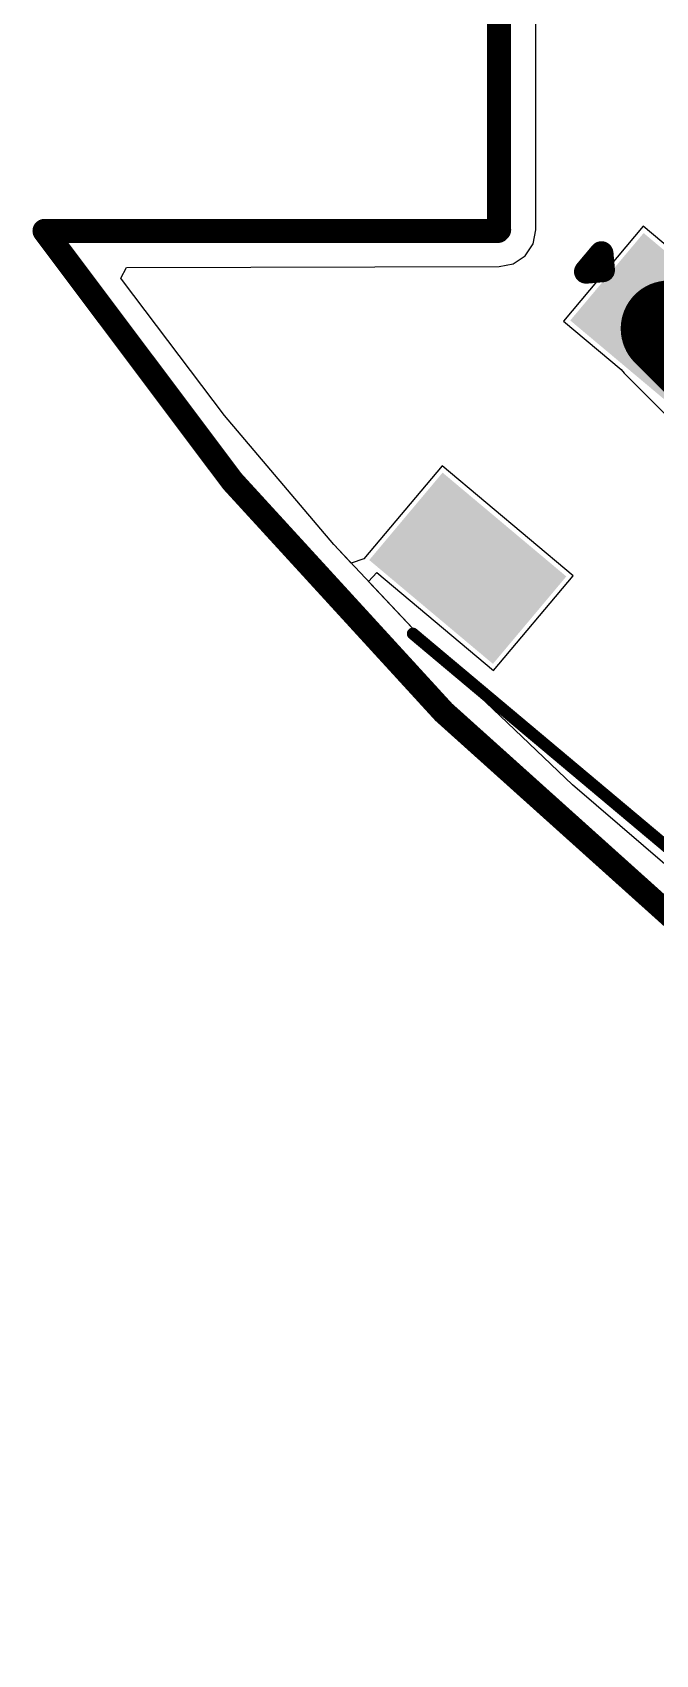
# Model space of a CAD drawing. Header units: inches. Extents: x -5 to 426, y -53 to 116.
# Drawn here: x -0.42 to 6.15, y -53.46 to -36.35 of the extents above; entities that cross this region are included whole.
import ezdxf

# ---------------------------------------------------------------- set-up
doc = ezdxf.new("R2010")
doc.units = ezdxf.units.IN
for name, color, linetype in [('Board Outline', 216, 'Continuous'), ('Bottom Layer', 5, 'Continuous'), ('Top Layer', 1, 'Continuous'), ('Top Overlay', 2, 'Continuous'), ('Top Paste', 8, 'Continuous'), ('Top Solder', 216, 'Continuous')]:
    doc.layers.add(name, color=color, linetype=linetype)

# ---------------------------------------------------------------- blocks, each defined once
blk = doc.blocks.new('WS2812B_XF02_W_25')
at = {"layer": 'Top Layer'}
for points in [[(-3.25, 2.15), (-1.75, 2.15), (-1.75, 1.15), (-3.25, 1.15)], [(3.25, 1.15), (1.75, 1.15), (1.75, 2.15), (3.25, 2.15)], [(-3.25, -1.15), (-1.75, -1.15), (-1.75, -2.15), (-3.25, -2.15)], [(1.75, -1.15), (3.25, -1.15), (3.25, -2.15), (1.75, -2.15)]]:
    blk.add_hatch(color=1, dxfattribs=at).paths.add_polyline_path(points)
at = {"layer": 'Top Paste'}
for points in [[(-3.25, 2.15), (-1.75, 2.15), (-1.75, 1.15), (-3.25, 1.15)], [(3.25, 1.15), (1.75, 1.15), (1.75, 2.15), (3.25, 2.15)], [(-3.25, -1.15), (-1.75, -1.15), (-1.75, -2.15), (-3.25, -2.15)], [(1.75, -1.15), (3.25, -1.15), (3.25, -2.15), (1.75, -2.15)]]:
    blk.add_hatch(color=8, dxfattribs=at).paths.add_polyline_path(points)
at = {"layer": 'Top Solder'}
for points in [[(-3.352, 2.252), (-1.648, 2.252), (-1.648, 1.048), (-3.352, 1.048)], [(3.352, 1.048), (1.648, 1.048), (1.648, 2.252), (3.352, 2.252)], [(-3.352, -1.048), (-1.648, -1.048), (-1.648, -2.252), (-3.352, -2.252)], [(1.648, -1.048), (3.352, -1.048), (3.352, -2.252), (1.648, -2.252)]]:
    blk.add_hatch(color=216, dxfattribs=at).paths.add_polyline_path(points)
at = {"layer": 'Top Overlay'}
for points in [[(-2.5, 2.551, 0.127, 0.127, 0), (2.5, 2.551, 0.127, 0.127, 0)], [(-3.556, 1.803, 0.254, 0.254, 0), (-3.429, 1.676, 0.254, 0.254, 0)], [(-3.556, 1.549, 0.254, 0.254, 0), (-3.556, 1.803, 0.254, 0.254, 0)], [(-3.556, 1.549, 0.254, 0.254, 0), (-3.429, 1.676, 0.254, 0.254, 0)], [(-2.5, -2.551, 0.127, 0.127, 0), (2.5, -2.551, 0.127, 0.127, 0)]]:
    blk.add_lwpolyline(points, format="xyseb", dxfattribs=at)
for points in [[(-2.532, 2.551, 0.0635, 0.0635, 1), (-2.468, 2.551, 0.0635, 0.0635, 1)], [(2.468, 2.551, 0.0635, 0.0635, 1), (2.532, 2.551, 0.0635, 0.0635, 1)], [(-3.619, 1.803, 0.127, 0.127, 1), (-3.493, 1.803, 0.127, 0.127, 1)], [(-3.619, 1.803, 0.127, 0.127, 1), (-3.493, 1.803, 0.127, 0.127, 1)], [(-3.493, 1.676, 0.127, 0.127, 1), (-3.366, 1.676, 0.127, 0.127, 1)], [(-3.493, 1.676, 0.127, 0.127, 1), (-3.366, 1.676, 0.127, 0.127, 1)], [(-3.619, 1.549, 0.127, 0.127, 1), (-3.493, 1.549, 0.127, 0.127, 1)], [(-3.619, 1.549, 0.127, 0.127, 1), (-3.493, 1.549, 0.127, 0.127, 1)], [(-2.532, -2.551, 0.0635, 0.0635, 1), (-2.468, -2.551, 0.0635, 0.0635, 1)], [(2.468, -2.551, 0.0635, 0.0635, 1), (2.532, -2.551, 0.0635, 0.0635, 1)]]:
    blk.add_lwpolyline(points, format="xyseb", close=True, dxfattribs=at)

msp = doc.modelspace()

# ---------------------------------------------------------------- linework, layer by layer
at = {"layer": 'Board Outline'}
for points in [[(49.772, 6.348, 0.254, 0.254, -1.144567), (-0.298, -38.441, 0.254, 0.254, 0)], [(4.499, -38.429, 0.254, 0.254, 0), (4.499, -0.027, 0.254, 0.254, 0)], [(-0.298, -38.441, 0.254, 0.254, 0), (4.487, -38.441, 0.254, 0.254, 0)], [(4.487, -38.441, 0.127, 0.127, 0), (4.499, -38.429, 0.127, 0.127, 0)]]:
    msp.add_lwpolyline(points, format="xyseb", dxfattribs=at)
for points in [[(-0.361, -38.441, 0.127, 0.127, 1), (-0.234, -38.441, 0.127, 0.127, 1)], [(-0.361, -38.441, 0.127, 0.127, 1), (-0.234, -38.441, 0.127, 0.127, 1)], [(4.424, -38.441, 0.127, 0.127, 1), (4.551, -38.441, 0.127, 0.127, 1)], [(4.436, -38.429, 0.127, 0.127, 1), (4.563, -38.429, 0.127, 0.127, 1)], [(4.455, -38.441, 0.0635, 0.0635, 1), (4.519, -38.441, 0.0635, 0.0635, 1)], [(4.467, -38.429, 0.0635, 0.0635, 1), (4.531, -38.429, 0.0635, 0.0635, 1)]]:
    msp.add_lwpolyline(points, format="xyseb", close=True, dxfattribs=at)
at = {"layer": 'Bottom Layer'}
for p, q in [((4.888, -38.429), (4.888, -0.027)), ((4.858, -38.577), (4.873, -38.503)), ((4.873, -38.503), (4.888, -38.429)), ((4.774, -38.703), (4.816, -38.641)), ((4.816, -38.641), (4.858, -38.578)), ((4.858, -38.578), (4.858, -38.577)), ((4.858, -38.578), (4.858, -38.578)), ((0.509, -38.94), (0.568, -38.828)), ((0.568, -38.828), (4.5, -38.818)), ((4.5, -38.818), (4.574, -38.803)), ((4.574, -38.803), (4.648, -38.788)), ((4.648, -38.788), (4.648, -38.788)), ((4.648, -38.788), (4.649, -38.788)), ((4.649, -38.788), (4.711, -38.746)), ((4.711, -38.746), (4.774, -38.704)), ((4.774, -38.704), (4.774, -38.703)), ((4.774, -38.704), (4.774, -38.704)), ((0.524, -38.963), (0.509, -38.94)), ((1.603, -40.387), (0.524, -38.963)), ((2.756, -41.751), (1.603, -40.387)), ((3.98, -43.052), (2.756, -41.751)), ((5.272, -44.285), (3.98, -43.052)), ((6.628, -45.449), (5.272, -44.285))]:
    msp.add_line(p, q, dxfattribs=at)
at = {"layer": 'Top Layer'}
for p, q in [((4.888, -38.429), (4.888, -0.027)), ((4.858, -38.577), (4.873, -38.503)), ((4.873, -38.503), (4.888, -38.429)), ((6.018, -38.392), (5.179, -39.392)), ((6.612, -38.891), (6.018, -38.392)), ((4.774, -38.703), (4.816, -38.641)), ((4.816, -38.641), (4.858, -38.578)), ((4.858, -38.578), (4.858, -38.577)), ((4.858, -38.578), (4.858, -38.578)), ((0.509, -38.94), (0.568, -38.828)), ((0.568, -38.828), (4.5, -38.818)), ((4.5, -38.818), (4.574, -38.803)), ((4.574, -38.803), (4.648, -38.788)), ((4.648, -38.788), (4.648, -38.788)), ((4.648, -38.788), (4.649, -38.788)), ((4.649, -38.788), (4.711, -38.746)), ((4.711, -38.746), (4.774, -38.704)), ((4.774, -38.704), (4.774, -38.703)), ((4.774, -38.704), (4.774, -38.704)), ((0.524, -38.963), (0.509, -38.94)), ((1.603, -40.387), (0.524, -38.963)), ((5.179, -39.392), (5.788, -39.902)), ((5.788, -39.902), (5.819, -39.943)), ((5.819, -39.943), (6.886, -41.011)), ((2.756, -41.751), (1.603, -40.387)), ((3.897, -40.92), (3.073, -41.902)), ((5.279, -42.08), (3.897, -40.92)), ((2.939, -41.945), (2.756, -41.751)), ((3.073, -41.902), (2.939, -41.945)), ((3.12, -42.138), (3.208, -42.045)), ((3.208, -42.045), (4.441, -43.08)), ((4.441, -43.08), (5.279, -42.08)), ((3.98, -43.052), (3.12, -42.138)), ((5.272, -44.285), (3.98, -43.052)), ((6.628, -45.449), (5.272, -44.285))]:
    msp.add_line(p, q, dxfattribs=at)
msp.add_lwpolyline([(6.29, -39.472, 1.016, 1.016, 0), (7.358, -40.54, 1.016, 1.016, 0)], format="xyseb", dxfattribs=at)
msp.add_lwpolyline([(6.036, -39.472, 0.508, 0.508, 1), (6.544, -39.472, 0.508, 0.508, 1)], format="xyseb", close=True, dxfattribs=at)

# ---------------------------------------------------------------- block references
at = {"rotation": 320}
msp.add_blockref('WS2812B_XF02_W_25', (7.144, -42.343), dxfattribs=at)

doc.saveas('drawing.dxf')
